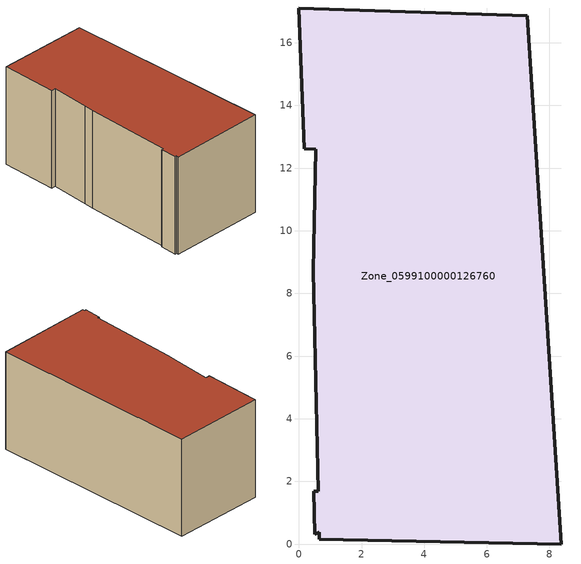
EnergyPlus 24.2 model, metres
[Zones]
Zone_0599100000126760
 floor ground (C_G): 0.62,1.68 0.45,8.71 0.47,9.5 0.53,12.6 0.18,12.61 0,17.11 7.29,16.87 8.37,0 0.66,0.16 0.65,0.38 0.51,0.32 0.48,1.68 z2.84
 wall outside (C_F): 8.37,0 7.29,16.87 0,17.11 0.18,12.61 0.53,12.6 0.47,9.5 0.45,8.71 0.62,1.68 0.48,1.68 0.51,0.32 0.65,0.38 0.66,0.16 8.37,0 z2.84:11.42
 roof outside (C_R): 0.45,8.71 0.62,1.68 0.48,1.68 0.51,0.32 0.65,0.38 0.66,0.16 8.37,0 7.29,16.87 0,17.11 0.18,12.61 0.53,12.6 0.47,9.5 z11.42
[BUILDING]
Pand.0599100000126760: North Axis=0; Terrain=City; Loads Convergence Tolerance Value=0.04; Temperature Convergence Tolerance Value=0.4; Solar Distribution=FullExterior; Maximum Number of Warmup Days=25; Minimum Number of Warmup Days=1
[Site:Location]
Rotterdam.The.Hague.AP_ZH_NLD Design_Conditions: Latitude=51.96; Longitude=4.45; Time Zone=1; Elevation=-4.5
[SITE:GROUNDTEMPERATURE:BUILDINGSURFACE]
18, 18, 18, 18, 18, 18, 18, 18, 18, 18, 18, 18
[MATERIAL] Thermal Absorptance=0.9; Solar Absorptance=0.7; Visible Absorptance=0.7
Name | Roughness | Thickness | Conductivity | Density | Specific Heat
G.TI.1946 | MediumSmooth | 0.15 | 1 | 540 | 1210
F.TI.1946 | Rough | 0.3 | 0.857143 | 1920 | 840
R.TI.1946 | MediumRough | 0.2 | 0.1 | 1500 | 1000
[CONSTRUCTION]
C_G: G.TI.1946
C_F: F.TI.1946
C_R: R.TI.1946
[ZONE]
Zone_0599100000126760: Type=1; Multiplier=1; Ceiling Height=Autocalculate; Volume=Autocalculate; Floor Area=autocalculate; Part of Total Floor Area=Yes
[ZONEINFILTRATION:DESIGNFLOWRATE]
Infil_Zone_0599100000126760: Zone or ZoneList or Space or SpaceList=Zone_0599100000126760; Schedule=AlwaysOn; Design Flow Rate Calculation Method=Flow/Area; Flow Rate per Floor Area=0.003; Constant Term Coefficient=1; Temperature Term Coefficient=0; Velocity Term Coefficient=0; Velocity Squared Term Coefficient=0
[HVACTEMPLATE:ZONE:IDEALLOADSAIRSYSTEM]
Zone_0599100000126760: Maximum Heating Supply Air Temperature=50; Minimum Cooling Supply Air Temperature=13; Maximum Heating Supply Air Humidity Ratio=0.0156; Minimum Cooling Supply Air Humidity Ratio=0.0077; Heating Limit=NoLimit; Cooling Limit=NoLimit; Dehumidification Control Type=ConstantSensibleHeatRatio; Cooling Sensible Heat Ratio=0.7; Dehumidification Setpoint=60; Humidification Control Type=None; Humidification Setpoint=30; Outdoor Air Method=None; Outdoor Air Flow Rate per Person=0.00944; Outdoor Air Flow Rate per Zone Floor Area=0; Outdoor Air Flow Rate per Zone=0; Demand Controlled Ventilation Type=None; Outdoor Air Economizer Type=NoEconomizer; Heat Recovery Type=None; Sensible Heat Recovery Effectiveness=0.7; Latent Heat Recovery Effectiveness=0.65
[ZONECONTROL:THERMOSTAT]
ThermostatControl_Zone_0599100000126760: Zone or ZoneList=Zone_0599100000126760; Control Type Schedule=DualSetpointControlType; Control 1=Thermostat_Zone_0599100000126760; Temperature Difference Between Cutout And Setpoint=0
[THERMOSTATSETPOINT:DUALSETPOINT]
Thermostat_Zone_0599100000126760: Heating Setpoint Temperature Schedule=HeatingSetpoint_Zone_0599100000126760; Cooling Setpoint Temperature Schedule=CoolingSetpoint_Zone_0599100000126760
[SCHEDULE:COMPACT]
HeatingSetpoint_Zone_0599100000126760: Through: 12/31, For: AllDays, Until: 24:00, 21
CoolingSetpoint_Zone_0599100000126760: Through: 12/31, For: AllDays, Until: 24:00, 24
DualSetpointControlType: Through: 12/31, For: AllDays, Until: 24:00, 4
AlwaysOn: Through: 12/31, For: AllDays, Until: 24:00, 1
